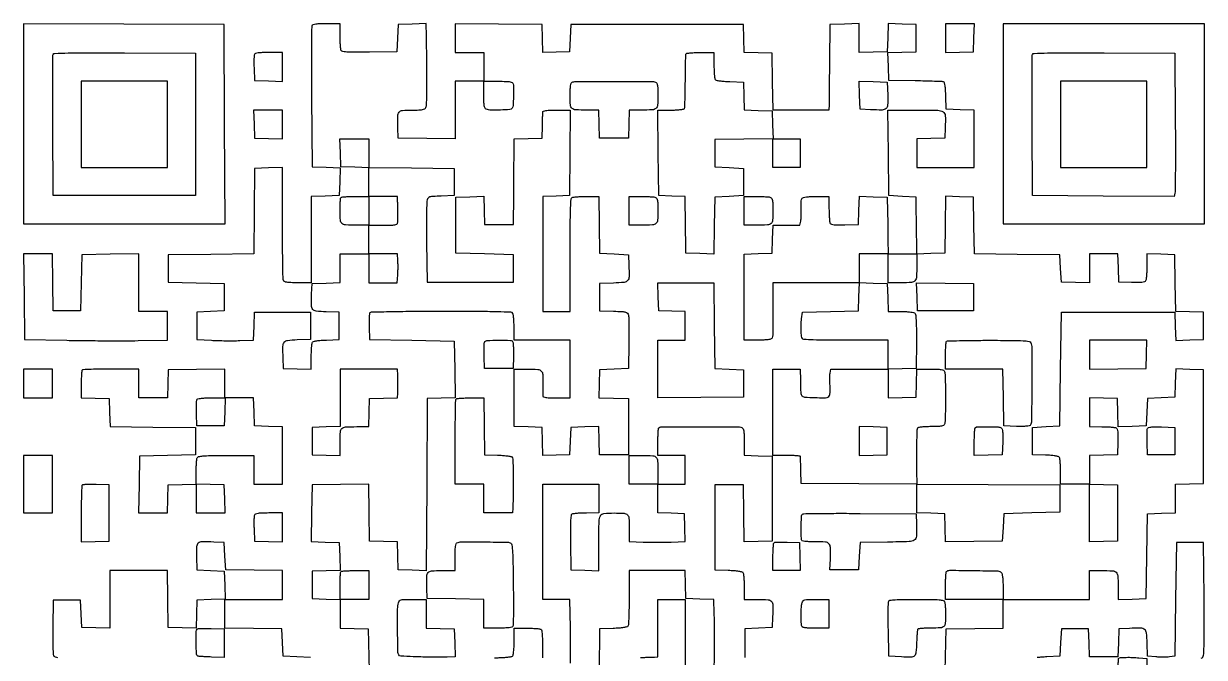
# Model space of a CAD drawing. Extents: x 156 to 936, y 100 to 969.
# Drawn here: x 156 to 936, y 551 to 969 of the extents above; entities that cross this region are included whole.
import ezdxf

# ---------------------------------------------------------------- set-up
doc = ezdxf.new("R2010")
doc.units = 0

msp = doc.modelspace()

# ---------------------------------------------------------------- linework, layer by layer
for points in [[(156, 903.007138), (156, 837), (222.50719, 837), (289.014379, 837), (288.75719, 902.75), (288.5, 968.5), (222.25, 968.757138), (156, 969.014276)], [(765, 959.462474), (765, 949.924948), (774.25, 950.212474), (783.5, 950.5), (783.787526, 959.75), (784.075052, 969), (774.537526, 969), (765, 969)], [(803, 903), (803, 837), (869.5, 837), (936, 837), (936, 903), (936, 969), (869.5, 969), (803, 969)], [(194, 902.5), (194, 874), (222.5, 874), (251, 874), (251, 902.5), (251, 931), (222.5, 931), (194, 931)], [(841, 902.5), (841, 874), (869.5, 874), (898, 874), (898, 902.5), (898, 931), (869.5, 931), (841, 931)], [(308.212474, 902.75), (308.5, 893.5), (317.75, 893.212474), (327, 892.924948), (327, 902.462474), (327, 912), (317.462474, 912), (307.924948, 912)], [(384, 883.462474), (384, 873.924948), (374.75, 874.212474), (365.5, 874.5), (365.212474, 883.75), (364.924948, 893), (374.462474, 893), (384, 893)], [(612.234427, 769.75), (612.5, 741.5), (622, 741), (631.5, 740.5), (631.5, 731.5), (631.5, 722.5), (603.25, 722.234427), (575, 721.968853), (575, 740.984427), (575, 760), (584, 760), (593, 760), (593, 769.461067), (593, 778.922134), (584.25, 779.211067), (575.5, 779.5), (575.212474, 788.75), (574.924948, 798), (593.446901, 798), (611.968853, 798)], [(783.5, 788.5), (783.5, 779.5), (765, 779.5), (746.5, 779.5), (746.21218, 788.772204), (745.924361, 798.044409), (764.71218, 797.772204), (783.5, 797.5)], [(860, 750.477935), (860, 740.955869), (878.75, 741.227935), (897.5, 741.5), (897.787526, 750.75), (898.075052, 760), (879.037526, 760), (860, 760)], [(156, 731.5), (156, 722), (165.5, 722), (175, 722), (175, 731.5), (175, 741), (165.5, 741), (156, 741)], [(708, 693.5), (708, 683.924948), (717.25, 684.212474), (726.5, 684.5), (726.5, 693.5), (726.5, 702.5), (717.25, 702.787526), (708, 703.075052)], [(156, 665), (156, 646), (165.5, 646), (175, 646), (175, 665), (175, 684), (165.5, 684), (156, 684)], [(878.5, 646), (878.5, 627.5), (869.25, 627.212474), (860, 626.924948), (860, 646), (860, 665.075052), (869.25, 664.787526), (878.5, 664.5)]]:
    msp.add_lwpolyline(points, close=True)
for points in [[(764.5, 532.5), (765, 551), (765.5, 569.5), (784.25, 569.772065), (803, 570.044131), (803, 579.522065), (803, 589), (831.5, 589), (860, 589), (860, 598.5), (860, 608), (867.918213, 608, -0.011435), (875.402343, 607.828811, -0.175657), (877.748828, 606.85465, -0.195156), (878.801097, 604.642834, -0.014649), (879, 597.855485), (879, 588.924948), (888.25, 589.212474), (897.5, 589.5), (898, 617.5), (898.5, 645.5), (907.75, 645.787526), (917, 646.075052), (917, 655.5), (917, 664.924948), (926.25, 665.212474), (935.5, 665.5), (935.5, 703), (935.5, 740.5), (926.288016, 740.787023), (917.076031, 741.074046), (916.788016, 731.787023), (916.5, 722.5), (907.5, 722), (898.5, 721.5), (898, 712.5), (897.5, 703.5), (888.288016, 703.212977), (879.076031, 702.925954), (878.788016, 712.212977), (878.5, 721.5), (869.25, 721.787526), (860, 722.075052), (860, 712.537526), (860, 703), (868.25, 702.984687, -0.00917), (871.504112, 702.918959, -0.012203), (874.45641, 702.732898, -0.00954), (876.894283, 702.472467, -0.110402), (877.793098, 702.149034, -0.187221), (878.389362, 701.340297, -0.039341), (878.721251, 699.5815, -0.027159), (878.864234, 696.914541, -0.008519), (878.793098, 692.914347), (878.5, 684.5), (869.25, 684.212474), (860, 683.924948), (860, 674.462474), (860, 665), (850.5, 665), (841, 665), (840.984687, 673.25, 0.008579), (840.922928, 676.497876, 0.011582), (840.748704, 679.430835, 0.008725), (840.505619, 681.854929, 0.112667), (840.202843, 682.706033, 0.192561), (839.466763, 683.236162, 0.02067), (837.36687, 683.666992, 0.020911), (834.539342, 684.005667, 0.010674), (830.968156, 684.206033), (822.5, 684.5), (822.5, 693.5), (822.5, 702.5), (831.5, 703), (840.5, 703.5), (841, 741), (841.5, 778.5), (879, 778.5), (916.5, 778.5), (916.788016, 769.212977), (917.076031, 759.925954), (926.288016, 760.212977), (935.5, 760.5), (935.5, 769.5), (935.5, 778.5), (926.271928, 778.787236), (917.043857, 779.074471), (916.771928, 797.787236), (916.5, 816.5), (907.25, 816.787526), (898, 817.075052), (897.984687, 808.787526, -0.009129), (897.918962, 805.519034, -0.01216), (897.732898, 802.554613, -0.009485), (897.472502, 800.106611, -0.110544), (897.149034, 799.206902, -0.187221), (896.340297, 798.610638, -0.039341), (894.5815, 798.278749, -0.027159), (891.914541, 798.135766, -0.008519), (887.914347, 798.206902), (879.5, 798.5), (879.212474, 807.75), (878.924948, 817), (869.462474, 817), (860, 817), (860, 807.462474), (860, 797.924948), (850.75, 798.212474), (841.5, 798.5), (841, 807.5), (840.5, 816.5), (812.272008, 816.765536), (784.044016, 817.031072), (783.772008, 835.765536), (783.5, 854.5), (774.272202, 854.787232), (765.044404, 855.074464), (764.772202, 836.287232), (764.5, 817.5), (755.25, 817.212474), (746, 816.924948), (745.955913, 824.212474, 0.001299), (745.924854, 827.804029, 0.000515), (745.86429, 832.737414, 0.00051), (745.787989, 838.063309, 0.00064), (745.705913, 843), (745.5, 854.5), (736.5, 855), (727.5, 855.5), (727.234427, 883.75), (726.968853, 912), (745.465375, 912, -0.004232), (759.933186, 911.877531, -0.130846), (763.360985, 910.902448, -0.254548), (764.827407, 908.427727, -0.019881), (764.800912, 900.479083), (764.5, 893.5), (755.25, 893.212474), (746, 892.924948), (746, 883.462474), (746, 874), (765, 874), (784, 874), (784, 892.962474), (784, 911.924948), (774.75, 912.212474), (765.5, 912.5), (765.210388, 921.296585, 0.009092), (765.010207, 925.211026, 0.023653), (764.682128, 928.012606, 0.027582), (764.253534, 929.938068, 0.236839), (763.676915, 930.570485, 0.080844), (762.726185, 930.768232, 0.001539), (757.667646, 930.974005, 0.003696), (751.750087, 931.152678, 0.002462), (744.966527, 931.2739), (727.5, 931.5), (727.212977, 940.711984), (726.925954, 949.923969), (736.212977, 950.211984), (745.5, 950.5), (745.5, 959.5), (745.5, 968.5), (736.288016, 968.787023), (727.076031, 969.074046), (726.788016, 959.787023), (726.5, 950.5), (717.25, 950.212474), (708, 949.924948), (708, 959.498686), (708, 969.072424), (698.25, 968.786212), (688.5, 968.5), (688.304733, 944, -0.000094), (688.22595, 934.342417, -0.000126), (688.150748, 925.595312, -0.000086), (688.084528, 918.254975, -0.00135), (688.054733, 915.75), (688, 912), (669.522065, 912), (651.044131, 912), (650.772065, 930.75), (650.5, 949.5), (641.287036, 949.787036), (632.074071, 950.074071), (631.787036, 959.287036), (631.5, 968.5), (574.5, 968.5), (517.5, 968.5), (517, 959.5), (516.5, 950.5), (507.788034, 950.211622), (499.076067, 949.923244), (498.788034, 959.211622), (498.5, 968.5), (469.75, 968.765335), (441, 969.030671), (441, 959.515335), (441, 950), (450.5, 950), (460, 950), (460, 940.5), (460, 931), (450.5, 931), (441, 931), (441, 911.977935), (441, 892.955869), (422.25, 893.227935), (403.5, 893.5), (403.221557, 900.5, -0.011583), (403.095024, 908.125308, -0.169461), (403.984368, 910.621142, -0.207538), (406.163504, 911.765319, -0.018559), (412.483868, 912, 0.00694), (417.085466, 912.063873, 0.039893), (419.50708, 912.325209, 0.085563), (420.909509, 912.849815, 0.155668), (421.720425, 913.75, 0.102145), (422.196449, 915.870434, 0.002212), (422.333244, 926.535914, 0.0041), (422.336116, 940.700782, 0.001489), (422.11565, 960.787526), (422, 969.075052), (412.75, 968.787526), (403.5, 968.5), (403, 959.5), (402.5, 950.5), (384.573721, 950.226208, -0.003244), (375.635503, 950.147687, -0.013907), (370.310485, 950.283582, -0.016205), (366.866523, 950.579568, -0.225497), (365.839034, 951.226208, -0.110898), (365.520179, 952.114544, -0.009361), (365.263597, 954.549261, -0.012067), (365.080161, 957.497272, -0.009039), (365.015313, 960.75), (365, 969), (355.968615, 969, 0.008073), (351.797845, 968.932655, 0.024603), (348.975155, 968.702132, 0.032072), (347.107864, 968.333704, 0.240947), (346.457987, 967.75, 0.090338), (346.265377, 966.726, 0.000278), (346.196081, 953.354687, 0.001584), (346.174011, 938.22442, 0.000989), (346.239372, 920.5), (346.5, 874.5), (355.787023, 874.211984), (365.074046, 873.923969), (364.787023, 864.711984), (364.5, 855.5), (355.25, 855.212474), (346, 854.924948), (346, 826.462474), (346, 798), (337.106989, 798, -0.00673), (332.428287, 798.062976, -0.034532), (329.845898, 798.311531, -0.06988), (328.346128, 798.782907, -0.192406), (327.606989, 799.581787, -0.087174), (327.360789, 800.844908, -0.000659), (327.178303, 811.407798, -0.002433), (327.043842, 823.531545, -0.001556), (327, 837.619313), (327, 874.075052), (317.75, 873.787526), (308.5, 873.5), (308.234453, 845.265547), (307.968906, 817.031094), (279.734453, 816.765547), (251.5, 816.5), (251.5, 807.5), (251.5, 798.5), (270, 798), (288.5, 797.5), (288.5, 788.5), (288.5, 779.5), (279.5, 779), (270.5, 778.5), (270.5, 769.5), (270.5, 760.5), (280, 760, 0.006688), (284.305002, 759.831124, 0.004024), (289.415803, 759.740217, 0.004029), (294.499409, 759.731673, 0.007025), (298.713371, 759.81776), (307.926742, 760.13552), (308.213371, 769.31776), (308.5, 778.5), (327, 778.5), (345.5, 778.5), (345.5, 769.5), (345.5, 760.5), (336.759315, 760.211203, 0.017722), (330.222155, 759.762911, 0.198326), (327.97509, 758.54849, 0.170867), (327.062458, 756.011209, 0.012477), (327.199088, 748.479083), (327.5, 741.5), (336.75, 741.212474), (346, 740.924948), (346.015313, 749.212474, -0.008541), (346.07707, 752.474731, -0.011541), (346.251296, 755.419811, -0.008673), (346.494347, 757.854113, -0.112803), (346.797157, 758.706033, -0.192561), (347.533237, 759.236162, -0.02067), (349.63313, 759.666992, -0.020911), (352.460658, 760.005667, -0.010674), (356.031844, 760.206033), (364.5, 760.5), (364.5, 769.5), (364.5, 778.5), (355.759315, 778.788797, -0.017722), (349.222155, 779.237089, -0.198326), (346.97509, 780.45151, -0.170867), (346.062458, 782.988791, -0.012477), (346.199088, 790.520917), (346.5, 797.5), (355.75, 797.787526), (365, 798.075052), (365, 807.537526), (365, 817), (374.5, 817), (384, 817), (384, 807.5), (384, 798), (393.40745, 798), (402.814901, 798), (403.15745, 803.25, 0.009119), (403.26638, 805.570064, 0.006247), (403.309049, 808.20625, 0.006299), (403.28641, 810.747709, 0.012681), (403.192502, 812.75), (402.885004, 817), (393.442502, 817), (384, 817), (384, 826.5), (384, 836), (393.5, 836, 0.005633), (398.539678, 836.056778, 0.033242), (401.168636, 836.291353, 0.076576), (402.574373, 836.739025, 0.271934), (403.071429, 837.5, 0.007464), (403.099181, 838.349573, 0.001456), (403.121875, 839.88125, 0.001546), (403.137614, 841.667176, 0.00143), (403.142857, 843.5, 0.001312), (403.137666, 845.478403, 0.00092), (403.121875, 847.70625, 0.000928), (403.098866, 849.839654, 0.001941), (403.071429, 851.5), (403, 855), (393.5, 855), (384, 855), (384, 864.515573), (384, 874.031147), (412.25, 873.765573), (440.5, 873.5), (440.5, 864.5), (440.5, 855.5), (431.759315, 855.211203, 0.005366), (426.483238, 854.980177, 0.052205), (424.278428, 854.627069, 0.141523), (423.134863, 853.934882, 0.127083), (422.478221, 852.711203, 0.056304), (422.269608, 851.080119, 0.001382), (422.179129, 843.512041, 0.002979), (422.15039, 834.623075, 0.002021), (422.218906, 824.5), (422.5, 798.5), (451, 798.5), (479.5, 798.5), (479.5, 807.5), (479.5, 816.5), (460.5, 817), (441.5, 817.5), (441.5, 836), (441.5, 854.5), (450.711984, 854.787023), (459.923969, 855.074046), (460.211984, 845.787023), (460.5, 836.5), (470, 836.5), (479.5, 836.5), (479.706189, 855.5, 0.000259), (479.788339, 863.449913, 0.000238), (479.864679, 871.624914, 0.000238), (479.925806, 878.914543, 0.000788), (479.956189, 883.712474), (480, 892.924948), (489.25, 893.212474), (498.5, 893.5), (498.694168, 901.5, -0.000294), (498.772609, 904.655326, -0.000394), (498.847699, 907.517187, -0.000272), (498.913894, 909.91804, -0.004132), (498.944168, 910.75, -0.315819), (499.403052, 911.345623, -0.041425), (501.051497, 911.71379, -0.026947), (503.740719, 911.937648, -0.007292), (508.015573, 912), (517.031147, 912), (516.765573, 883.75), (516.5, 855.5), (507.75, 855.211067), (499, 854.922134), (498.942624, 847.211067, 0.001606), (498.900704, 837.296477, 0.000275), (498.891939, 818.456046, 0.000301), (498.904982, 799.4906, 0.001173), (498.947667, 787.75), (499, 779), (508, 779), (517, 779), (517.029306, 788.75, 0.000395), (517.041368, 794.192963, 0.000083), (517.053355, 803.704118, 0.000087), (517.063502, 814.735723, 0.000083), (517.070021, 825.966147, -0.002152), (517.133021, 839.316734, -0.008546), (517.347078, 847.511697, -0.006269), (517.66128, 853.142321, -0.238466), (518.290715, 854.200834, -0.112501), (519.143138, 854.504361, -0.008787), (521.561728, 854.748114, -0.011629), (524.488282, 854.922778, -0.008623), (527.727935, 854.984687), (535.955869, 855), (536.227935, 836.25), (536.5, 817.5), (546, 817), (555.5, 816.5), (555.800912, 809.520917, -0.012739), (555.934395, 801.942653, -0.177046), (554.990355, 799.421808, -0.194277), (552.678762, 798.223546, -0.015844), (545.740334, 797.787398), (536.5, 797.5), (536.5, 788.5), (536.5, 779.5), (545.740334, 779.212602, -0.00489), (551.361414, 778.982731, -0.049911), (553.664351, 778.633757, -0.13999), (554.84946, 777.942081, -0.131433), (555.52585, 776.712602, -0.054074), (555.730855, 775.186613, -0.002906), (555.827014, 770.303077, -0.004518), (555.855189, 764.481673, -0.003277), (555.785515, 758), (555.5, 741.5), (546, 741), (536.5, 740.5), (536.212959, 731.286659), (535.925919, 722.073318), (545.712959, 721.786659), (555.5, 721.5), (555.5, 703), (555.5, 684.5), (546, 684.5), (536.5, 684.5), (536.211984, 693.787023), (535.923969, 703.074046), (526.711984, 702.787023), (517.5, 702.5), (517, 693.5), (516.5, 684.5), (507.788034, 684.211622), (499.076067, 683.923244), (498.788034, 693.211622), (498.5, 702.5), (489.25, 702.787526), (480, 703.075052), (480, 722.037526), (480, 741), (488.932612, 741, -0.015427), (495.629387, 740.793334, -0.185431), (497.936565, 739.739685, -0.18634), (498.939375, 737.414935, -0.015604), (498.98998, 730.745674, 0.001593), (498.939238, 728.262523, 0.002018), (498.908921, 725.967479, 0.001589), (498.897382, 724.042714, 0.016441), (498.92122, 723.25, 0.311468), (499.389544, 722.655005, 0.040837), (501.047674, 722.286911, 0.02686), (503.739589, 722.062652, 0.007352), (508, 722), (517, 722), (517, 741), (517, 760), (498.5, 760), (480, 760), (479.984687, 768.25, 0.009018), (479.919984, 771.5025, 0.012044), (479.736979, 774.449807, 0.009331), (479.481029, 776.884011, 0.11098), (479.162927, 777.770619, 0.246011), (477.93377, 778.478995, 0.003361), (468.992516, 778.780036, 0.005618), (455.728295, 778.988282, 0.001116), (431.998859, 779.041237, 0.001744), (414.163954, 778.979034, 0.002828), (399.005107, 778.787555, 0.000455), (385.60539, 778.530295, 0.193692), (384.777639, 778.177639, 0.172734), (384.44829, 777.484017, 0.009935), (384.253786, 775.098161, 0.014194), (384.157546, 772.190662, 0.009885), (384.207021, 768.907021), (384.5, 760.5), (412.5, 760), (440.5, 759.5), (440.771926, 740.787816), (441.043852, 722.075632), (431.771926, 721.787816), (422.5, 721.5), (422.241726, 664.712584), (421.983452, 607.925167), (412.741726, 608.212584), (403.5, 608.5), (403.212964, 617.712964), (402.925929, 626.925929), (393.712964, 627.212964), (384.5, 627.5), (384.227854, 646.271984), (383.955708, 665.043968), (365.227854, 664.771984), (346.5, 664.5), (346.228074, 645.787816), (345.956148, 627.075632), (355.228074, 626.787816), (364.5, 626.5), (364.787023, 617.288016), (365.074046, 608.076031), (355.787023, 607.788016), (346.5, 607.5), (346.5, 598.5), (346.5, 589.5), (355.75, 589.212474), (365, 588.924948), (365, 579.5), (365, 570.075052), (374.25, 569.787526), (383.5, 569.5), (384, 551), (384.5, 532.5)], [(517.284947, 546.75285, 0.001947), (517.320684, 554.14375, 0.001941), (517.296533, 562.356434, 0.002185), (517.208183, 570.25), (516.916366, 589), (507.958183, 589), (499, 589), (499, 627), (499, 665), (517.5, 665), (536, 665), (536, 655.5), (536, 646), (527.75, 645.984687, 0.009039), (524.497272, 645.919839, 0.012067), (521.549261, 645.736403, 0.009361), (519.114544, 645.479821, 0.110898), (518.226208, 645.160966, 0.225497), (517.579568, 644.133477, 0.016205), (517.283582, 640.689515, 0.013907), (517.147687, 635.364497, 0.003244), (517.226208, 626.426279), (517.5, 608.5), (526.75, 608.212474), (536, 607.924948), (536, 626.355485, -0.003809), (536.108737, 640.630203, -0.114401), (536.968454, 644.09752, -0.254593), (539.234253, 645.652107, -0.025693), (546, 646, -0.014118), (552.624803, 645.812905, -0.184742), (554.828272, 644.824051, -0.183958), (555.814034, 642.615187, -0.013977), (556, 635.96398), (556, 627.141938), (565.25, 626.820969, 0.005697), (569.463432, 626.722816, 0.003336), (574.510643, 626.69644, 0.003335), (579.561292, 626.737431, 0.005662), (583.786232, 626.847764), (593.072464, 627.195529), (592.786232, 636.347764), (592.5, 645.5), (583.75, 645.788933), (575, 646.077866), (575, 655.538933), (575, 665), (565.5, 665), (556, 665), (556, 674.5), (556, 684), (564.893011, 684, -0.014768), (571.650479, 683.800362, -0.195511), (573.85745, 682.747254, -0.175208), (574.829247, 680.400012, -0.01141), (575, 672.918213), (575, 665), (584, 665), (593, 665), (593, 674.5), (593, 684), (584, 684), (575, 684), (575, 692.833333, -0.006505), (575.044618, 696.262968, -0.009765), (575.180891, 699.252766, -0.005147), (575.369749, 701.753706, -0.17674), (575.615799, 702.282466, -0.198019), (577.016049, 702.865291, -0.000365), (602.543571, 702.93444, -0.000705), (627.42073, 702.948622, -0.091647), (630.423601, 702.390943, -0.192838), (631.218581, 701.654184, -0.06943), (631.688419, 700.155268, -0.034501), (631.936855, 697.579123, -0.006792), (632, 692.930537), (632, 684.075052), (641.25, 683.787526), (650.5, 683.5), (650.5, 655.5), (650.5, 627.5), (641.272202, 627.212768), (632.044404, 626.925536), (631.772202, 645.712768), (631.5, 664.5), (622, 664.5), (612.5, 664.5), (612.5, 636.5), (612.5, 608.5), (621.467001, 608.207902, -0.009786), (625.292364, 608.008289, -0.020298), (628.262875, 607.673305, -0.020215), (630.447011, 607.24575, -0.195149), (631.201688, 606.707902, -0.112618), (631.504907, 605.855762, -0.008743), (631.748365, 603.431384, -0.011595), (631.922842, 600.498009, -0.008591), (631.984687, 597.25), (632, 589), (640.980948, 589, -0.01682), (647.732324, 588.772817, -0.202101), (650.009281, 587.627338, -0.176722), (650.941866, 585.11956, -0.012322), (650.800912, 577.479083), (650.5, 570.5), (641.5, 570), (632.5, 569.5), (632.5, 560), (632.5, 550.5)], [(345.5, 550.5), (336.5, 551), (327.5, 551.5), (327, 560.5), (326.5, 569.5), (307.75, 569.772065), (289, 570.044131), (289, 579.522065), (289, 589), (308, 589), (327, 589), (327, 598.477935), (327, 607.955869), (308.25, 608.227935), (289.5, 608.5), (289, 617.5), (288.5, 626.5), (281.520917, 626.800912, 0.011928), (273.817355, 626.949111, 0.176334), (271.321246, 626.027485, 0.210428), (270.229016, 623.784833, 0.017872), (270.211486, 617.221282), (270.5, 608.5), (279.5, 608), (288.5, 607.5), (288.787023, 598.288016), (289.074046, 589.076031), (279.787023, 588.788016), (270.5, 588.5), (270.211984, 579.212977), (269.923969, 569.925954), (260.711984, 570.212977), (251.5, 570.5), (251.227935, 589.25), (250.955869, 608), (231.977935, 608), (213, 608), (213, 588.962474), (213, 569.924948), (203.75, 570.212474), (194.5, 570.5), (194, 579.5), (193.5, 588.5), (184.5, 588.5), (175.5, 588.5), (175.226441, 570.630851, 0.00426), (175.173974, 562.902266, 0.009741), (175.297578, 557.076057, 0.006939), (175.538804, 552.660019, 0.157348), (176.005637, 551.493208, 0.150756), (176.850904, 550.940848, 0.040067), (178.447764, 550.618041, 0.029973)], [(933.891556, 550.193091, 0.171736), (934.876367, 550.857979, 0.099755), (935.488384, 552.16495, 0.057084), (935.711399, 553.939083, 0.000857), (935.808475, 564.389079, 0.002308), (935.84442, 576.534447, 0.001522), (935.778782, 590.5), (935.5, 626.5), (926.5, 626.5), (917.5, 626.5), (917, 589), (916.5, 551.5), (913, 551, -0.025271), (911.275512, 550.842002, -0.010209), (908.9125, 550.79375, -0.010071), (906.362159, 550.845125, -0.012595), (904, 551), (898.5, 551.5), (898.211203, 560.240685, 0.017722), (897.762911, 566.777845, 0.198326), (896.54849, 569.02491, 0.170867), (894.011209, 569.937542, 0.012477), (886.479083, 569.800912), (879.5, 569.5), (879.212474, 560.25), (878.924948, 551), (869.5, 551), (860.075052, 551), (859.787526, 560.25), (859.5, 569.5), (850.5, 569.5), (841.5, 569.5), (841, 560.5), (840.5, 551.5), (831.828809, 551, 0.00507), (828.470943, 550.772195, 0.007745), (825.564101, 550.5, 0.003425)], [(612.220465, 541.75, 0.001183), (612.306416, 553.432561, 0.001297), (612.33357, 564.760996, 0.00121), (612.308219, 574.448202, 0.006527), (612.212964, 579.712964), (611.925929, 588.925929), (602.712964, 589.212964), (593.5, 589.5), (593.212474, 598.75), (592.924948, 608), (574.462474, 608), (556, 608), (555.984687, 590.25, -0.004029), (555.923221, 583.360319, -0.006075), (555.748365, 577.359241, -0.002676), (555.510353, 572.258788, -0.129255), (555.201688, 571.292098, -0.195149), (554.447011, 570.75425, -0.020215), (552.262875, 570.326695, -0.020298), (549.292364, 569.991711, -0.009786), (545.467001, 569.792098), (536.5, 569.5), (536.234427, 541.25)], [(563.583293, 550.644909, 0.000756), (566.396354, 550.708097, 0.000824), (569.129155, 550.778121, 0.000771), (571.468599, 550.845535, 0.004081), (572.75, 550.894909), (575, 551), (575, 570), (575, 589), (584, 589), (593, 589), (593, 551), (593, 513)], [(467.13887, 550.391615, -0.000854), (470.166335, 550.50487, 0.007614), (473.181771, 550.658521, 0.010317), (475.899011, 550.894893, 0.007555), (478.148664, 551.171893, 0.104364), (478.916335, 551.448292, 0.213963), (479.372375, 552.121144, 0.015451), (479.700973, 554.400406, 0.018216), (479.927486, 557.380891, 0.009856), (480, 561.059017), (480, 570), (488.25, 569.984687, -0.00854), (491.497473, 569.923184, -0.011541), (494.429181, 569.749726, -0.008672), (496.852426, 569.507761, -0.112816), (497.700404, 569.206323, -0.229632), (498.294705, 568.243763, -0.012092), (498.582705, 564.535465, -0.012629), (498.736243, 559.066851, -0.00349), (498.700404, 550.471635)]]:
    msp.add_lwpolyline(points, format="xyb")
for points in [[(269.5, 902.5), (269.5, 855.5), (222.5, 855.5), (175.5, 855.5), (175.239372, 901.5, -0.000997), (175.174287, 919.225103, -0.001596), (175.197198, 934.357597, -0.000282), (175.267665, 947.72814, -0.090314), (175.461789, 948.759906, -0.301449), (176.45055, 949.464468, -0.003096), (185.402033, 949.70934, -0.005599), (198.68089, 949.841585, -0.001079), (222.722417, 949.759906), (269.5, 949.5)], [(308.423642, 948.661609, 0.079281), (308.235027, 947.7687, 0.006579), (308.147568, 945.392336, 0.008656), (308.129541, 942.539392, 0.006569), (308.205027, 939.411609), (308.5, 931.5), (317.75, 931.212474), (327, 930.924948), (327, 940.462474), (327, 950), (317.968615, 950, 0.007593), (313.620517, 949.933967, 0.027242), (310.854544, 949.698735, 0.041413), (309.106941, 949.304101, 0.228749)], [(612.015313, 941.75, 0.008591), (612.077158, 938.501991, 0.011595), (612.251635, 935.568616, 0.008743), (612.495093, 933.144238, 0.112618), (612.798312, 932.292098, 0.195149), (613.552989, 931.75425, 0.020215), (615.737125, 931.326695, 0.020298), (618.707636, 930.991711, 0.009786), (622.532999, 930.792098), (631.5, 930.5), (631.787036, 921.287036), (632.074071, 912.074071), (641.287036, 911.787036), (650.5, 911.5), (650.787526, 902.25), (651.075052, 893), (660.037526, 893), (669, 893), (669, 883.5), (669, 874), (660, 874), (651, 874), (651, 883.521593), (651, 893.043186), (631.75, 892.771593), (612.5, 892.5), (612.5, 883.5), (612.5, 874.5), (622, 874), (631.5, 873.5), (631.5, 864.5), (631.5, 855.5), (622, 855), (612.5, 854.5), (612.227798, 835.712768), (611.955596, 816.925536), (602.727798, 817.212768), (593.5, 817.5), (593.356392, 827, -0.000274), (593.293679, 831.304735, -0.000165), (593.223716, 836.415126, -0.000165), (593.157478, 841.498078, -0.000288), (593.106392, 845.711067), (593, 854.922134), (584.25, 855.211067), (575.5, 855.5), (575.234427, 883.75), (574.968853, 912), (583.42541, 912, 0.010871), (586.709922, 912.071419, 0.01618), (589.576615, 912.289244, 0.011231), (591.902187, 912.59484, 0.21945), (592.490519, 912.984659, 0.1287), (592.735991, 913.785056, 0.001911), (592.922987, 918.734259, 0.005054), (593.06067, 924.509624, 0.003299), (593.108187, 931.175049, -0.002715), (593.147838, 937.828298, -0.004221), (593.261606, 943.56442, -0.001345), (593.415111, 948.520457, -0.130717), (593.617667, 949.19039, -0.22938), (594.125264, 949.513073, -0.00744), (596.597465, 949.762177, -0.012925), (599.596268, 949.941398, -0.008461), (603.059017, 950), (612, 950)], [(916.777529, 904.5, -0.001169), (916.844214, 887.089041, -0.00181), (916.812248, 872.054912, -0.000538), (916.723164, 858.995066, -0.057675), (916.505999, 857.240125), (915.956939, 854.980251), (869.22847, 855.240125), (822.5, 855.5), (822.239372, 901.5, -0.000997), (822.174287, 919.225103, -0.001596), (822.197198, 934.357597, -0.000282), (822.267665, 947.72814, -0.090314), (822.461789, 948.759906, -0.301449), (823.45055, 949.464468, -0.003096), (832.402033, 949.70934, -0.005599), (845.68089, 949.841585, -0.001079), (869.722417, 949.759906), (916.5, 949.5)], [(479.324203, 929.25, -0.06376), (479.700112, 926.355534, -0.010744), (479.589979, 920.761742, -0.007879), (479.26668, 915.088974, -0.122349), (478.665063, 913.25, -0.237685), (477.200408, 912.363209, -0.010024), (470.952161, 912.002481, -0.015686), (464.823469, 911.964158, -0.08553), (461.581787, 912.606989, -0.192406), (460.782907, 913.346128, -0.06988), (460.311531, 914.845898, -0.034532), (460.062976, 917.428287, -0.00673), (460, 922.106989), (460, 931), (469.432612, 931, -0.005379), (474.732848, 930.942979, -0.038416), (477.283064, 930.691454, -0.095972), (478.648692, 930.167325, -0.191407)], [(573.418213, 930.393011, -0.18666), (574.209997, 929.676577, -0.072682), (574.683962, 928.251766, -0.036534), (574.93529, 925.820122, -0.007489), (575, 921.5, -0.016886), (574.788072, 915.226554, -0.200859), (573.723091, 913.098366, -0.168061), (571.366652, 912.164374, -0.011089), (563.955738, 912), (556.075052, 912), (555.787526, 902.75), (555.5, 893.5), (546, 893.5), (536.5, 893.5), (536.212474, 902.75), (535.924948, 912), (528.044262, 912, -0.011104), (520.631602, 912.164637, -0.168361), (518.275793, 913.100138, -0.200636), (517.211391, 915.23143, -0.016793), (517, 921.523655, -0.009126), (517.069231, 925.316322, -0.0261), (517.302781, 927.942696, -0.034019), (517.674808, 929.697678, -0.231604), (518.25, 930.337719, -0.095349), (520.897471, 930.856232, -0.00057), (545.802884, 930.909564, -0.000591), (570.664911, 930.905087, -0.091515)], [(726.788514, 921.778718, -0.017872), (726.770984, 915.215167, -0.210428), (725.678754, 912.972515, -0.176334), (723.182645, 912.050889, -0.011928), (715.479083, 912.199088), (708.5, 912.5), (708.211971, 921.788029), (707.923942, 931.076058), (717.211971, 930.788029), (726.5, 930.5)], [(384, 845.5), (384, 836), (376.081787, 836, -0.010973), (368.645885, 836.163215, -0.166948), (366.282706, 837.092708, -0.201813), (365.213878, 839.212898, -0.017167), (365, 845.440322, -0.007555), (365.048362, 848.640807, -0.011152), (365.195833, 851.446011, -0.006592), (365.401283, 853.774411, -0.17274), (365.666667, 854.333333, -0.174709), (366.23216, 854.599192, -0.005871), (368.732292, 854.804167, -0.010477), (371.733476, 854.951666, -0.007039), (375.166667, 855), (384, 855)], [(573.418213, 854.393011, -0.18666), (574.209997, 853.676577, -0.072682), (574.683962, 852.251766, -0.036534), (574.93529, 849.820122, -0.007489), (575, 845.5, -0.016928), (574.787494, 839.225197, -0.201251), (573.720139, 837.097177, -0.16771), (571.358591, 836.163873, -0.011011), (563.918213, 836), (556, 836), (556, 845.5), (556, 855), (563.918213, 855, -0.00705), (567.066073, 854.955615, -0.008902), (569.9751, 854.821697, -0.007317), (572.400281, 854.631074, -0.06844)], [(688.015313, 846.75, 0.009158), (688.080961, 843.496014, 0.01219), (688.266784, 840.544105, 0.009524), (688.526866, 838.10652, 0.110447), (688.849883, 837.208654, 0.190691), (689.675579, 836.608404, 0.03736), (691.518036, 836.278743, 0.025891), (694.325344, 836.136581, 0.007874), (698.58457, 836.208654), (707.5, 836.5), (707.788016, 845.787023), (708.076031, 855.074046), (717.288016, 854.787023), (726.5, 854.5), (726.699908, 845, -0.001205), (726.780162, 840.692564, -0.000722), (726.855807, 835.573437, -0.000722), (726.916383, 830.478044, -0.001257), (726.949908, 826.25), (727, 817), (736.5, 817), (746, 817), (745.986345, 809.75, -0.010923), (745.798822, 801.848592, -0.167696), (744.807493, 799.351215, -0.201044), (742.553316, 798.223622, -0.016759), (735.883369, 798), (727, 798), (727, 807.5), (727, 817), (717.5, 817), (708, 817), (708, 807.537526), (708, 798.075052), (717.25, 797.787526), (726.5, 797.5), (726.787526, 788.25), (727.075052, 779), (735.415081, 779, -0.009932), (739.204974, 778.924713, -0.024571), (741.971987, 778.678192, -0.031047), (743.916716, 778.283844, -0.155212), (744.841556, 777.690913, -0.154677), (745.331439, 776.484768, -0.008096), (745.596234, 772.266298, -0.010385), (745.742011, 766.601155, -0.004306), (745.714001, 758.940913), (745.5, 741.5), (736.25, 741.212474), (727, 740.924948), (727, 731.424948), (727, 721.924948), (736.25, 722.212474), (745.5, 722.5), (745.787526, 731.75), (746.075052, 741), (754.930537, 741, -0.006773), (759.587052, 740.936924, -0.03465), (762.160133, 740.688208, -0.070053), (763.655249, 740.216672, -0.192061), (764.393011, 739.418213, -0.080274), (764.635232, 738.260236, -0.002791), (764.821697, 733.649125, -0.005143), (764.955916, 728.18245, -0.003565), (765, 722, -0.003565), (764.955916, 715.81755, -0.005143), (764.821697, 710.350875, -0.002791), (764.635232, 705.739764, -0.080274), (764.393011, 704.581787, -0.187126), (763.674748, 703.789418, -0.072461), (762.244038, 703.315658, -0.036368), (759.800466, 703.064564, -0.007423), (755.452028, 703, 0.0111), (752.214236, 702.928112, 0.01648), (749.386243, 702.708912, 0.011607), (747.09502, 702.40114, 0.218501), (746.505601, 702.009062, 0.130372), (746.088537, 700.63304, 0.003421), (745.906794, 694.182791, 0.005858), (745.824674, 685.638771, 0.002247), (745.903053, 673.759792), (746, 665.019583), (793.25, 664.759792), (840.5, 664.5), (840.5, 655.5), (840.5, 646.5), (822, 646), (803.5, 645.5), (803, 636.5), (802.5, 627.5), (783.787816, 627.228074), (765.075632, 626.956148), (764.787816, 636.228074), (764.5, 645.5), (755.25, 645.787526), (746, 646.075052), (746, 655.525643), (746, 664.976235), (707.832935, 665.238117), (669.66587, 665.5), (669.454815, 674, 0.00113), (669.365103, 677.311374, 0.001658), (669.269955, 680.223437, 0.000779), (669.176853, 682.702636, 0.030511), (669.12188, 683.25, 0.337562), (668.804988, 683.550344, 0.006364), (666.392052, 683.779688, 0.012701), (663.459179, 683.94597, 0.007809), (660, 684), (651, 684), (651, 712.5), (651, 741), (660, 741), (669, 741), (669.106299, 733.75, 0.005409), (669.320101, 725.360194, 0.166127), (670.057308, 723.434087, 0.205115), (671.786751, 722.55257, 0.00891), (678.721624, 722.21285, 0.004165), (684.575471, 722.079366, 0.054049), (686.743246, 722.282697, 0.16573), (687.846751, 722.929246, 0.117721), (688.511695, 724.21285, 0.042432), (688.701063, 725.395364, 0.014032), (688.781836, 727.153288, 0.013859), (688.762472, 729.116237, 0.015301), (688.633077, 731.01111, -0.014999), (688.500258, 732.938993, -0.012336), (688.471135, 735.00163, -0.012523), (688.538682, 736.898408, -0.032072), (688.709582, 738.26111), (689.233154, 741), (708.116577, 741), (727, 741), (727, 750.5), (727, 760), (699.059017, 760, -0.002329), (686.24016, 760.0597, -0.007357), (677.653339, 760.266064, -0.003913), (671.358939, 760.559396, -0.245466), (670.432258, 761.109609, -0.110803), (669.837847, 762.828883, -0.018577), (669.574849, 766.328285, -0.020516), (669.587574, 770.351883, -0.022127), (669.934089, 774.259914), (670.5, 778.5), (689, 779), (707.5, 779.5), (707.787526, 788.75), (708.075052, 798), (679.537526, 798), (651, 798), (650.903093, 788.75, 0.002383), (650.879192, 784.564202, 0.001441), (650.8888, 779.606645, 0.001443), (650.926742, 774.683577, 0.002536), (650.990516, 770.613047, -0.00795), (651.011215, 766.336308, -0.026717), (650.830869, 763.543279, -0.039647), (650.467082, 761.722065, -0.18441), (649.837423, 760.87836, -0.109274), (648.914757, 760.544424, -0.00995), (646.46943, 760.275149, -0.012511), (643.507293, 760.083063, -0.00947), (640.25, 760.015313), (632, 760), (632, 788.462474), (632, 816.924948), (641.25, 817.212474), (650.5, 817.5), (650.787526, 826.75), (651.075052, 836), (659.958071, 836), (668.841089, 836), (669.39121, 838.75, 0.032903), (669.579898, 840.174913, 0.010561), (669.675413, 842.307813, 0.010484), (669.681763, 844.692589, 0.011544), (669.5862, 847, -0.018105), (669.524055, 849.197385, -0.022086), (669.631169, 851.251562, -0.021304), (669.86734, 852.941376, -0.124802), (670.237979, 853.75, -0.164744), (671.112103, 854.305536, -0.026797), (673.116148, 854.68265, -0.022988), (675.910929, 854.924865, -0.010121), (679.622445, 855), (688, 855)], [(649.418213, 854.393011, -0.18666), (650.209997, 853.676577, -0.072682), (650.683962, 852.251766, -0.036534), (650.93529, 849.820122, -0.007489), (651, 845.5, -0.016928), (650.787494, 839.225197, -0.201251), (649.720139, 837.097177, -0.16771), (647.358591, 836.163873, -0.011011), (639.918213, 836), (632, 836), (632, 845.5), (632, 855), (639.918213, 855, -0.00705), (643.066073, 854.955615, -0.008902), (645.9751, 854.821697, -0.007317), (648.400281, 854.631074, -0.06844)], [(156.234427, 788.75), (156.5, 760.5), (184.5, 760, 0.001912), (196.628753, 759.829796, 0.001451), (209.929688, 759.732596, 0.001466), (222.410122, 759.714211, 0.003425), (231.75, 759.791817), (251, 760.083634), (251, 769.541817), (251, 779), (241.5, 779), (232, 779), (232, 798.022065), (232, 817.044131), (213.25, 816.772065), (194.5, 816.5), (194, 798), (193.5, 779.5), (184.5, 779.5), (175.5, 779.5), (175.227935, 798.25), (174.955869, 817), (165.462361, 817), (155.968853, 817)], [(479.225654, 758.75, -0.070597), (479.394483, 757.905145, -0.00509), (479.504634, 755.517187, -0.007057), (479.56704, 752.655299, -0.005274), (479.558018, 749.5), (479.45075, 741.5), (469.975375, 741.5), (460.5, 741.5), (460.205027, 749.411609, -0.006569), (460.129541, 752.539392, -0.008656), (460.147568, 755.392336, -0.006579), (460.235027, 757.7687, -0.079281), (460.423642, 758.661609, -0.296316), (462.073499, 759.860105, -0.011848), (469.847545, 760.080923, -0.011738), (477.625649, 759.934883, -0.306696)], [(821.393011, 758.418213, -0.091986), (822.029006, 754.980783, -0.000999), (821.96891, 730.966965, -0.000691), (821.825011, 706.503143, -0.140429), (821.149034, 704.206902, -0.187221), (820.340297, 703.610638, -0.039341), (818.5815, 703.278749, -0.027159), (815.914541, 703.135766, -0.008519), (811.914347, 703.206902), (803.5, 703.5), (803.227935, 722.25), (802.955869, 741), (783.977935, 741), (765, 741), (765, 749.833333, -0.007039), (765.048334, 753.266524, -0.010477), (765.195833, 756.267708, -0.005871), (765.400808, 758.76784, -0.174709), (765.666667, 759.333333, -0.191911), (766.297768, 759.604773, -0.00077), (774.135239, 759.804167, -0.003683), (783.074091, 759.951947, -0.002291), (793.559678, 760, -0.001525), (809.165444, 759.952389, -0.012668), (816.240637, 759.729902, -0.021483), (820.252365, 759.328483, -0.271839)], [(194.666667, 740.333333, 0.174595), (194.400837, 739.768224, 0.005912), (194.195833, 737.278732, 0.010516), (194.048335, 734.289663, 0.007069), (194, 730.870859), (194, 722.075052), (203.25, 721.787526), (212.5, 721.5), (212.787321, 712.26551), (213.074641, 703.03102), (241.287321, 702.76551), (269.5, 702.5), (269.5, 693.5), (269.5, 684.5), (251, 684), (232.5, 683.5), (232.227935, 664.75), (231.955869, 646), (241.440409, 646), (250.924948, 646), (251.212474, 655.25), (251.5, 664.5), (260.75, 664.787526), (270, 665.075052), (270, 655.537526), (270, 646), (279.537526, 646), (289.075052, 646), (288.787526, 655.25), (288.5, 664.5), (279.25, 664.787526), (270, 665.075052), (270, 672.955738, -0.006973), (270.043679, 676.087415, -0.008831), (270.175485, 678.97878, -0.007222), (270.363031, 681.388898, -0.068684), (270.597395, 682.393213, -0.251592), (271.587946, 683.247094, -0.034195), (274.388782, 683.670735, -0.017926), (279.346015, 683.898456, -0.002514), (289.597395, 683.95), (308, 683.95), (308, 674.475), (308, 665), (317.5, 665), (327, 665), (327, 683.962474), (327, 702.924948), (317.75, 703.212474), (308.5, 703.5), (308.212474, 712.75), (307.924948, 722), (298.462474, 722), (289, 722), (289, 731.522065), (289, 741.044131), (270.25, 740.772065), (251.5, 740.5), (251.212474, 731.25), (250.924948, 722), (241.462474, 722), (232, 722), (232, 731.5), (232, 741), (213.666667, 741, 0.0034), (206.591013, 740.951878, 0.005368), (200.522917, 740.804167, 0.001621), (195.281849, 740.603258, 0.188134)], [(365, 722.037526), (365, 703.075052), (355.75, 702.787526), (346.5, 702.5), (346.5, 693.5), (346.5, 684.5), (355.75, 684.212474), (365, 683.924948), (365, 692.855485, -0.014613), (365.198369, 699.641353, -0.194755), (366.248272, 701.853421, -0.176009), (368.589771, 702.828279, -0.011516), (376.044262, 703), (383.924948, 703), (384.212474, 712.25), (384.5, 721.5), (393.75, 721.787526), (403, 722.075052), (403.1, 725.037526, 0.002319), (403.138322, 726.353871, 0.00154), (403.170625, 727.864148, 0.00155), (403.192923, 729.330621, 0.003026), (403.2, 730.5, 0.002764), (403.19317, 731.735436, 0.001082), (403.170625, 733.440625, 0.00107), (403.138293, 735.285414, 0.001332), (403.1, 737), (403, 741), (384, 741), (365, 741)], [(288.787526, 712.75), (288.5, 703.5), (279.5, 703.5), (270.5, 703.5), (270.205027, 711.411609, -0.006569), (270.129541, 714.539392, -0.008656), (270.147568, 717.392336, -0.006579), (270.235027, 719.7687, -0.079281), (270.423642, 720.661609, -0.22904), (271.108114, 721.304492, -0.041271), (272.861635, 721.698947, -0.027152), (275.637843, 721.934049, -0.007548), (280.006141, 722), (289.075052, 722)], [(460.227935, 703.25), (460.5, 684.5), (468.950164, 684.206324, -0.009585), (472.267057, 684.027336, -0.013142), (475.241087, 683.730852, -0.009873), (477.684221, 683.37312, -0.132667), (478.499886, 683.000095, -0.215166), (479.167897, 681.631918, -0.002998), (479.397533, 672.197725, -0.007995), (479.423002, 661.360025, -0.005733), (479.11891, 649.25), (479, 646), (469.5, 646), (460, 646), (460, 655.5), (460, 665), (450.544852, 665), (441.089704, 665), (441.100044, 692.684794, -0.001701), (441.140343, 703.356435, -0.002715), (441.255345, 712.476647, -0.000563), (441.408922, 720.489082, -0.134116), (441.614209, 721.184794, -0.229056), (442.124496, 721.50963, -0.007559), (444.589968, 721.760533, -0.013035), (447.582424, 721.940989, -0.008541), (451.036952, 722), (459.955869, 722)], [(801.793098, 702.149034, -0.187221), (802.389362, 701.340297, -0.039341), (802.721251, 699.5815, -0.027159), (802.864234, 696.914541, -0.008519), (802.793098, 692.914347), (802.5, 684.5), (793.25, 684.212474), (784, 683.924948), (784, 692.795808, -0.007009), (784.048332, 696.243385, -0.010438), (784.195833, 699.256685, -0.00583), (784.400781, 701.767459, -0.174822), (784.666667, 702.333333, -0.195602), (786.1522, 702.959784, -0.005877), (793.007864, 702.966593, -0.007493), (799.73212, 702.793423, -0.131906)], [(916.5, 693.5), (916.5, 684.5), (907.5, 684.5), (898.5, 684.5), (898.205027, 692.411609, -0.006757), (898.130652, 695.542211, -0.008847), (898.151984, 698.403842, -0.006825), (898.2445, 700.787219, -0.078651), (898.438673, 701.700781, -0.222283), (899.127059, 702.364206, -0.05328), (900.715903, 702.724548, -0.030281), (903.338027, 702.871594, -0.007113), (907.733647, 702.789171), (916.5, 702.5)], [(194.702644, 664.369311, 0.187517), (194.418393, 663.723569, 0.001779), (194.206402, 658.476628, 0.005629), (194.05073, 652.388334, 0.003576), (194, 645.295808), (194, 626.924948), (203.25, 627.212474), (212.5, 627.5), (212.5, 646), (212.5, 664.5), (203.952644, 664.785977, 0.007913), (200.626528, 664.84459, 0.011703), (197.709672, 664.781547, 0.007016), (195.290922, 664.638564, 0.179987)], [(308.423642, 644.661609, 0.079281), (308.235027, 643.7687, 0.006579), (308.147568, 641.392336, 0.008656), (308.129541, 638.539392, 0.006569), (308.205027, 635.411609), (308.5, 627.5), (317.75, 627.212474), (327, 626.924948), (327, 636.462474), (327, 646), (317.968615, 646, 0.007593), (313.620517, 645.933967, 0.027242), (310.854544, 645.698735, 0.041413), (309.106941, 645.304101, 0.228749)], [(745.800912, 638.520917, -0.019946), (745.826198, 630.62696, -0.250509), (744.373752, 628.134323, -0.130715), (740.967537, 627.109225, -0.004357), (726.736597, 626.772507), (708.5, 626.5), (708, 617.5), (707.5, 608.5), (698.081952, 608.5), (688.663905, 608.5), (688.899074, 615.750839, 0.012984), (688.947031, 623.180578, 0.178227), (687.982069, 625.651874, 0.197468), (685.686921, 626.777208, 0.016488), (678.932612, 627, -0.007516), (674.720037, 627.063324, -0.026773), (672.032651, 627.288502, -0.039869), (670.36125, 627.65669, -0.302245), (669.874311, 628.25, -0.021628), (669.604538, 632.980581, -0.012632), (669.670111, 638.660296, -0.005546), (669.935575, 644.19814, -0.221966), (670.5, 645.241604, -0.156892), (671.381863, 645.540571, -0.000613), (682.075, 645.69439, -0.00303), (694.243802, 645.780755, -0.001892), (708.5, 645.741604), (745.5, 645.5)], [(477.832825, 626.124482, -0.230659), (478.555977, 624.951388, -0.010019), (478.947321, 620.007981, -0.010063), (479.244235, 612.36657, -0.002074), (479.440508, 598.889795, -0.001691), (479.512281, 588.684555, -0.00263), (479.498129, 579.884815, -0.000768), (479.433887, 572.240275, -0.086708), (479.250694, 571.25, -0.245841), (478.597636, 570.662303, -0.031139), (476.674385, 570.295637, -0.023916), (473.754098, 570.066483, -0.007622), (469.393011, 570), (460, 570), (460, 579.477935), (460, 588.955869), (441.25, 589.227935), (422.5, 589.5), (422.332554, 596.5, -0.01099), (422.317544, 604.248729, -0.172814), (423.240132, 606.682876, -0.203252), (425.437487, 607.785869, -0.016045), (432.108408, 608), (441, 608), (441, 616.916667, -0.008266), (441.067874, 621.021966, -0.024717), (441.299188, 623.819848, -0.032039), (441.668333, 625.679382, -0.236055), (442.25, 626.337719, -0.095654), (445.230794, 626.919645, -0.002016), (460.321998, 626.890063, -0.001481), (475.717316, 626.752205, -0.139154)], [(668.787526, 617.25), (669.075052, 608), (660.037526, 608), (651, 608), (651, 616.833333, -0.007429), (651.05105, 620.269125, -0.010988), (651.206746, 623.278621, -0.006414), (651.423524, 625.778731, -0.173222), (651.703816, 626.370483, -0.17855), (652.286747, 626.639255, -0.007766), (654.564452, 626.783202, -0.012381), (657.319749, 626.846095, -0.008434), (660.453816, 626.787149), (668.5, 626.5)], [(384, 598.5), (384, 589), (374.5, 589), (365, 589), (365, 597.833333, -0.007039), (365.048334, 601.266524, -0.010477), (365.195833, 604.267708, -0.005871), (365.400808, 606.76784, -0.174709), (365.666667, 607.333333, -0.174709), (366.23216, 607.599192, -0.005871), (368.732292, 607.804167, -0.010477), (371.733476, 607.951666, -0.007039), (375.166667, 608), (384, 608)], [(801.8, 606.8, -0.144849), (802.310542, 605.860329, -0.021091), (802.677711, 603.693122, -0.020332), (802.92177, 600.828493, -0.011084), (803, 597.3), (803, 589), (784, 589), (765, 589), (765, 597.833333, -0.007039), (765.048334, 601.266524, -0.010477), (765.195833, 604.267708, -0.005871), (765.400808, 606.76784, -0.174709), (765.666667, 607.333333, -0.200539), (767.75641, 608.191284, -0.002126), (783.71921, 608.023543, -0.002185), (799.653785, 607.718682, -0.192812)], [(422, 579.537526), (422, 570.075052), (431.25, 569.787526), (440.5, 569.5), (440.787526, 560.25), (441.075052, 551), (435.787526, 550.922836, -0.005144), (423.393308, 550.869471, -0.009442), (413.301199, 551.120455, -0.004452), (405.084943, 551.553448, -0.240151), (403.778585, 552.324016, -0.139775), (403.155383, 554.422045, -0.001671), (403.045057, 568.845015, -0.003103), (403.071222, 582.633054, -0.063519), (403.630286, 586.75, -0.119916), (404.315178, 588.002112, -0.150802), (405.448787, 588.66971, -0.0534), (407.631257, 588.946567, -0.00487), (413.116631, 589), (422, 589)], [(688, 579.5), (688, 570), (679, 570, -0.005279), (673.880121, 570.054058, -0.042101), (671.531898, 570.302167, -0.118924), (670.361348, 570.833567, -0.211806), (669.871988, 571.75, -0.012179), (669.653303, 576.240411, -0.011963), (669.651589, 580.763086, -0.010918), (669.82987, 584.688803, -0.061226), (670.225249, 586.75, -0.112856), (670.966599, 587.996411, -0.143689), (672.119568, 588.662747, -0.054317), (674.268587, 588.943883, -0.005389), (679.475249, 589), (688, 589)], [(764.393011, 587.418213, -0.063253), (764.629829, 586.450783, -0.009306), (764.821697, 584.43975, -0.010378), (764.955516, 582.041973, -0.008749), (765, 579.5, -0.015302), (764.810082, 573.295982, -0.183703), (763.841288, 571.15289, -0.182621), (761.69072, 570.188329, -0.01509), (755.452028, 570, 0.00841), (752.224794, 569.945717, 0.012861), (749.430975, 569.779688, 0.007359), (747.126918, 569.548985, 0.230446), (746.657881, 569.25, 0.111169), (746.464723, 568.684015, 0.004499), (746.25069, 566.517187, 0.007689), (746.058524, 563.927963, 0.005352), (745.91787, 561, -0.012494), (745.479932, 553.977887, -0.177186), (744.429856, 551.735781, -0.196957), (742.22798, 550.822633, -0.015999), (735.850914, 551), (727.5, 551.5), (727.225464, 568.964868, -0.00274), (727.155987, 575.750713, -0.004104), (727.176436, 581.676938, -0.001758), (727.253208, 586.73586, -0.087149), (727.444079, 587.714868, -0.274193), (728.285059, 588.379985, -0.016067), (731.66459, 588.725197, -0.014198), (736.926103, 588.942468, -0.003219), (745.861626, 589, -0.002555), (755.912469, 588.948645, -0.018735), (760.714803, 588.719472, -0.037403), (763.40279, 588.285901, -0.247287)], [(288.5, 560.095459), (288.5, 550.690918), (280.042842, 550.914473, -0.005158), (276.744936, 551.035706, -0.007482), (273.837076, 551.216297, -0.004191), (271.397969, 551.425034, -0.115464), (270.792842, 551.628031, -0.253846), (270.121945, 552.799689, -0.00444), (270.016353, 560.361419, -0.00518), (270.055816, 567.841621, -0.194852), (270.702644, 569.369311, -0.179987), (271.290922, 569.638564, -0.007016), (273.709672, 569.781547, -0.011703), (276.626528, 569.84459, -0.007913), (279.952644, 569.785977), (288.5, 569.5)], [(892.787814, 550.382182), (898.075629, 549.846638), (897.787814, 541.173319), (897.5, 532.5), (888.25, 532.212474), (879, 531.924948), (879, 540.795808, -0.004454), (879.030559, 544.225975, -0.00692), (879.124207, 547.183248, -0.002644), (879.252444, 549.70626, -0.186278), (879.422831, 550.083333, -0.181623), (880.477265, 550.552605, -0.009261), (884.285458, 550.708361, -0.015059), (888.574282, 550.675087, -0.015767)]]:
    msp.add_lwpolyline(points, format="xyb", close=True)

doc.saveas('drawing.dxf')
